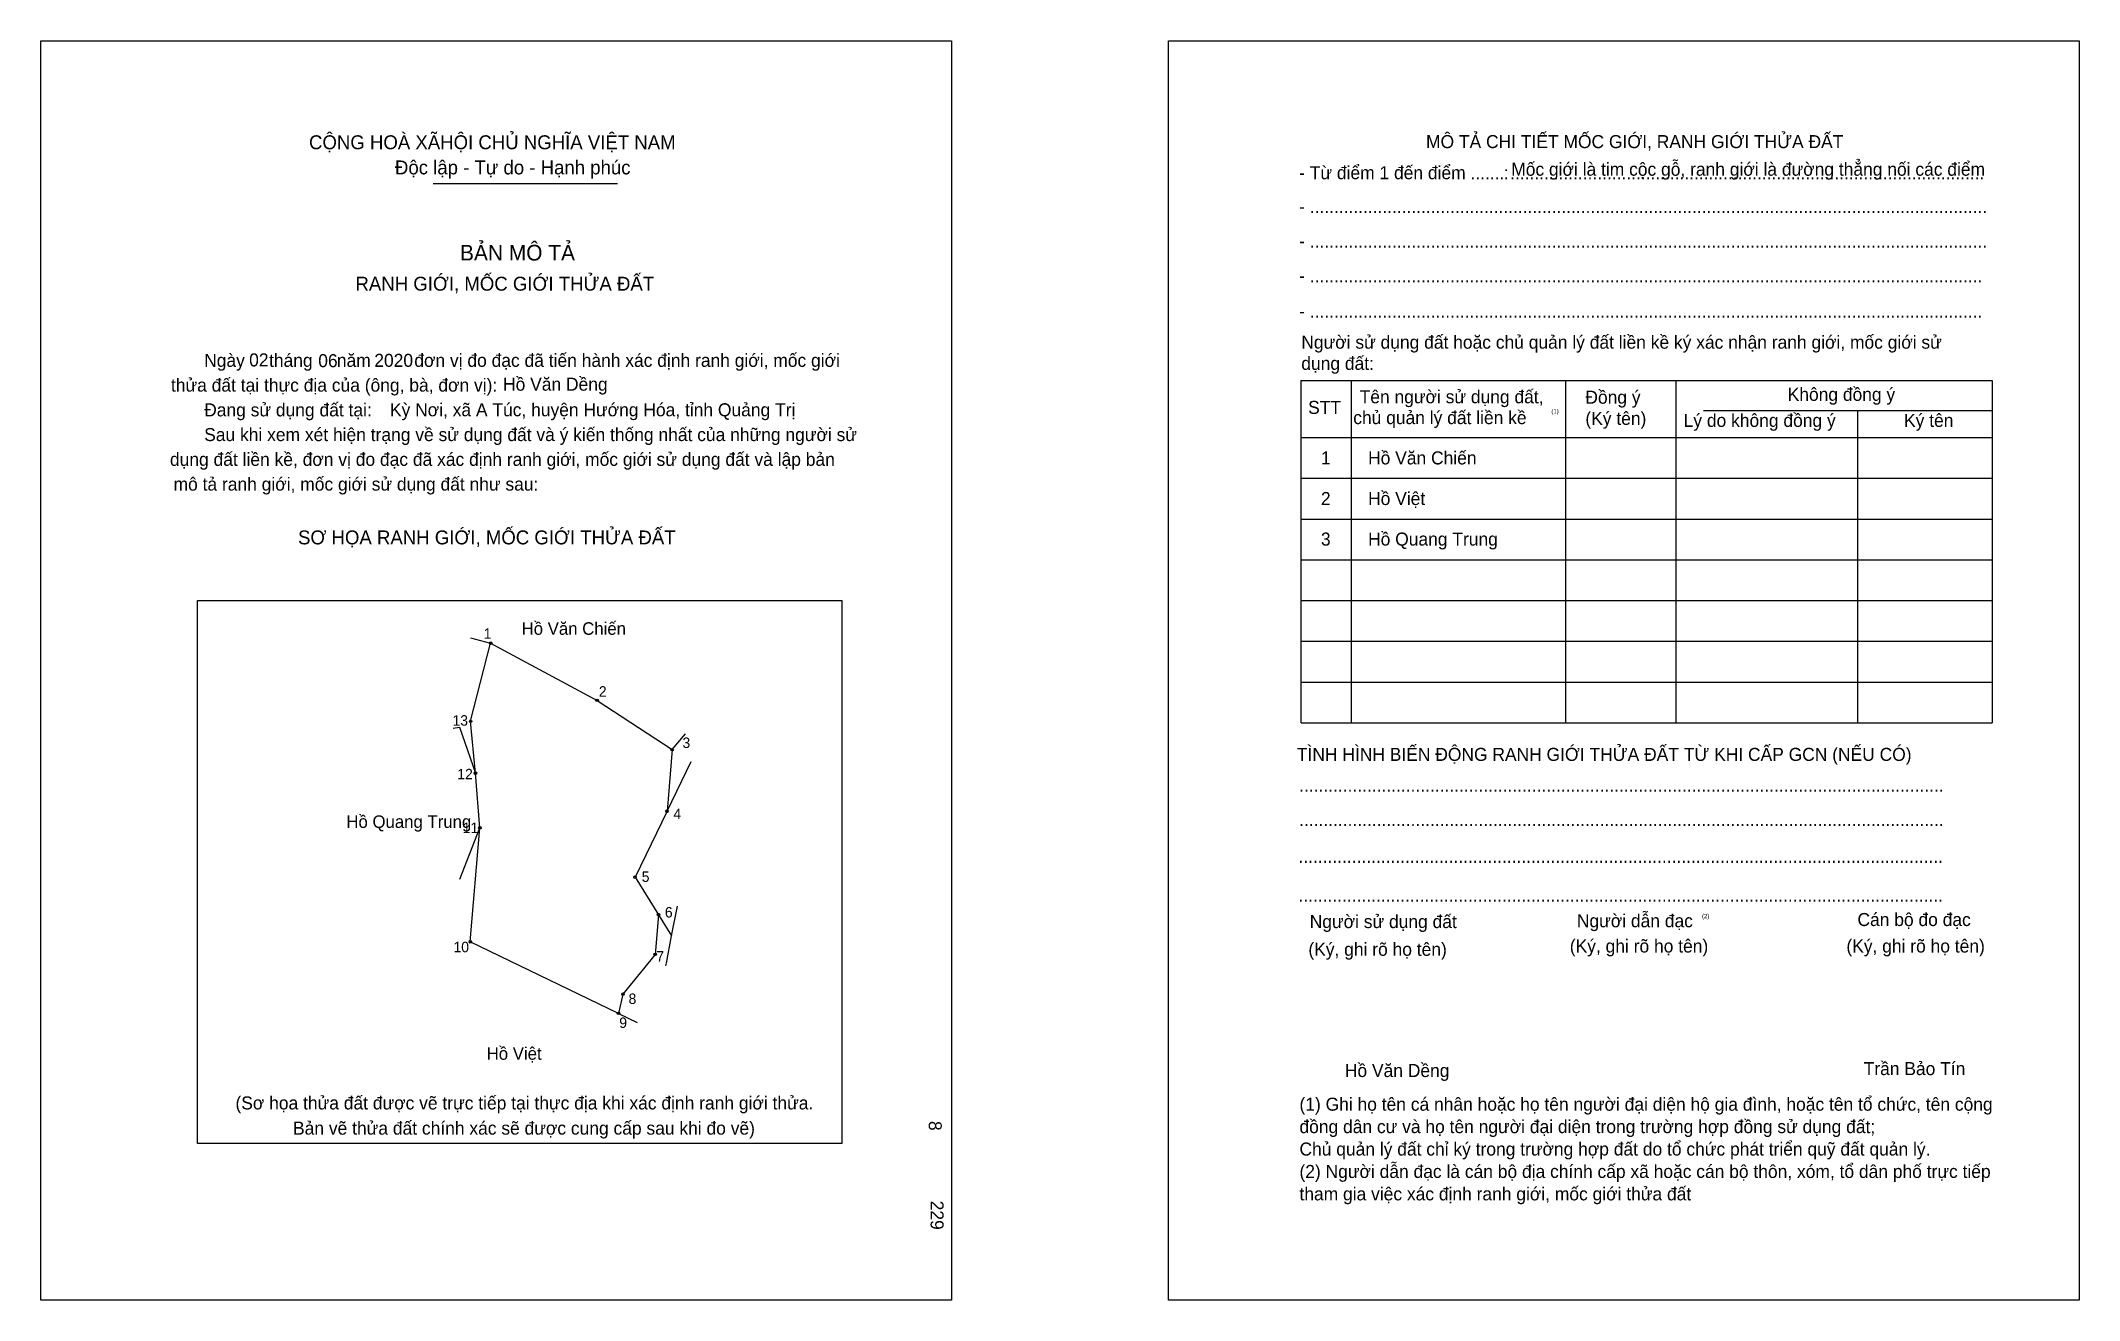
# Model space of a CAD drawing. Extents: x 549286 to 549739, y 1822265 to 1822545.
import ezdxf

# ---------------------------------------------------------------- set-up
doc = ezdxf.new("R2010")
doc.units = 0
for name, color, linetype in [('bmtKhungInTrang1', 7, 'Continuous'), ('bmtKhungInTrang2', 7, 'Continuous'), ('bmtNoiDung', 7, 'Continuous'), ('bmtTemplate', 7, 'Continuous'), ('CanhThua', 7, 'Continuous'), ('MocDinhThua', 7, 'Continuous'), ('RauThua', 7, 'Continuous'), ('SoHieuDinhThua', 7, 'Continuous'), ('TenChuLanCan', 7, 'Continuous')]:
    doc.layers.add(name, color=color, linetype=linetype)

msp = doc.modelspace()

# ---------------------------------------------------------------- linework, layer by layer
at = {"layer": 'bmtKhungInTrang1'}
msp.add_lwpolyline([(549286.49, 1822544.79), (549488.78, 1822544.79), (549488.78, 1822265.01), (549286.49, 1822265.01)], close=True, dxfattribs=at)
at = {"layer": 'bmtKhungInTrang2'}
msp.add_lwpolyline([(549537.02, 1822544.79), (549739.3, 1822544.79), (549739.3, 1822265.01), (549537.02, 1822265.01)], close=True, dxfattribs=at)
at = {"layer": 'bmtTemplate'}
for p, q in [((549373.66, 1822513.08), (549414.57, 1822513.08)), ((549577.59, 1822469.33), (549577.59, 1822393.27)), ((549625.18, 1822469.33), (549625.18, 1822393.27)), ((549649.66, 1822469.42), (549649.66, 1822393.27)), ((549719.93, 1822469.33), (549719.93, 1822393.27)), ((549655.87, 1822462.63), (549719.93, 1822462.63)), ((549566.5, 1822456.65), (549719.93, 1822456.65)), ((549566.5, 1822447.6), (549719.93, 1822447.6)), ((549566.5, 1822438.54), (549719.93, 1822438.54)), ((549566.5, 1822429.49), (549719.93, 1822429.49)), ((549566.5, 1822420.43), (549719.93, 1822420.43)), ((549566.5, 1822411.38), (549719.93, 1822411.38)), ((549566.5, 1822402.32), (549719.93, 1822402.32)), ((549566.5, 1822393.27), (549719.93, 1822393.27))]:
    msp.add_line(p, q, dxfattribs=at)
for points in [[(549566.4, 1822469.33), (549719.93, 1822469.33)], [(549566.4, 1822469.33), (549566.4, 1822393.27)], [(549690.07, 1822462.54), (549690.07, 1822393.27)]]:
    msp.add_lwpolyline(points, dxfattribs=at)
msp.add_lwpolyline([(549321.29, 1822299.85), (549321.29, 1822420.42), (549464.43, 1822420.42), (549464.43, 1822299.85)], close=True, dxfattribs=at)
at = {"layer": 'CanhThua'}
for p, q in [((549381.98, 1822393.63), (549386.42, 1822410.97)), ((549386.42, 1822410.97), (549410.08, 1822398.26)), ((549410.08, 1822398.26), (549426.73, 1822387.32)), ((549383.04, 1822382.09), (549381.98, 1822393.63)), ((549426.73, 1822387.32), (549425.6, 1822373.66)), ((549384.04, 1822369.96), (549383.04, 1822382.09)), ((549381.9, 1822344.62), (549384.04, 1822369.96)), ((549425.6, 1822373.66), (549418.5, 1822358.98)), ((549418.5, 1822358.98), (549423.71, 1822350.64)), ((549423.71, 1822350.64), (549422.98, 1822341.84)), ((549414.82, 1822328.74), (549381.9, 1822344.62)), ((549422.98, 1822341.84), (549415.81, 1822333)), ((549415.81, 1822333), (549414.82, 1822328.74))]:
    msp.add_line(p, q, dxfattribs=at)
at = {"layer": 'MocDinhThua'}
for centre in [(549386.42, 1822410.97), (549410.08, 1822398.26), (549381.98, 1822393.63), (549426.73, 1822387.32), (549383.04, 1822382.09), (549425.6, 1822373.66), (549384.04, 1822369.96), (549418.5, 1822358.98), (549423.71, 1822350.64), (549381.9, 1822344.62), (549422.98, 1822341.84), (549415.81, 1822333), (549414.82, 1822328.74)]:
    msp.add_circle(centre, 0.279, dxfattribs=at)
at = {"layer": 'RauThua'}
for p, q in [((549381.93, 1822412.15), (549386.42, 1822410.97)), ((549378.08, 1822392.07), (549379.54, 1822392.31)), ((549379.54, 1822392.31), (549383.04, 1822382.09)), ((549426.73, 1822387.32), (549429.73, 1822390.83)), ((549425.6, 1822373.66), (549430.95, 1822384.71)), ((549379.61, 1822358.51), (549384.04, 1822369.96)), ((549426.63, 1822345.96), (549427.91, 1822352.54)), ((549423.71, 1822350.64), (549426.63, 1822345.96)), ((549423.71, 1822350.64), (549426.63, 1822345.96)), ((549425.45, 1822339.91), (549426.63, 1822345.96)), ((549425.36, 1822339.32), (549425.45, 1822339.91)), ((549414.82, 1822328.74), (549418.99, 1822326.73)), ((549414.82, 1822328.74), (549418.99, 1822326.73))]:
    msp.add_line(p, q, dxfattribs=at)

# ---------------------------------------------------------------- texts
at = {"layer": 'bmtNoiDung'}
for s, height, p in [('02', 2.894, (549332.78, 1822472.45)), ('06', 2.894, (549348.13, 1822472.28)), ('2020', 2.894, (549360.58, 1822472.35)), ('Hồ Văn Dềng', 2.8943, (549389.18, 1822467.06)), ('Kỳ Nơi, xã A Túc, huyện Hướng Hóa, tỉnh Quảng Trị', 2.8943, (549364.06, 1822461.37)), ('1', 2.89, (549570.86, 1822450.68)), ('Hồ Văn Chiến ', 2.8943, (549581.33, 1822450.68)), ('2', 2.89, (549570.86, 1822441.66)), ('Hồ Việt ', 2.894, (549581.33, 1822441.66)), ('3', 2.89, (549570.86, 1822432.65)), ('Hồ Quang Trung ', 2.8943, (549581.33, 1822432.65)), ('Hồ Văn Dềng', 2.8943, (549576.17, 1822314.59))]:
    msp.add_text(s, height=height, dxfattribs=at).set_placement(p)
for s, height, p in [('8', 2.89, (549483.74, 1822304.83)), ('229', 2.894, (549484.15, 1822287.12))]:
    msp.add_text(s, height=height, rotation=270, dxfattribs=at).set_placement(p)
at = {"layer": 'bmtTemplate'}
for s, height, p in [('CỘNG HOÀ XÃHỘI CHỦ NGHĨA VIỆT NAM', 3.0873, (549346.08, 1822520.7)), ('MÔ TẢ CHI TIẾT MỐC GIỚI, RANH GIỚI THỬA ĐẤT', 2.8932, (549594.21, 1822520.94)), ('Độc lập - Tự do - Hạnh phúc', 3.0873, (549365.17, 1822515.11)), ('- Từ điểm 1 đến điểm .......', 2.8932, (549566.01, 1822514.04)), (':', 2.89, (549611.46, 1822514.04)), ('..................................................................................................', 2.8932, (549612.89, 1822514.04)), ('Mốc giới là tim cộc gỗ, ranh giới là đường thẳng nối các điểm', 2.8932, (549613.13, 1822514.81)), ('- ............................................................................................................................................', 2.89323, (549566.01, 1822506.54)), ('BẢN MÔ TẢ', 3.473, (549379.62, 1822495.98)), ('- ............................................................................................................................................', 2.89323, (549566.01, 1822498.85)), ('RANH GIỚI, MỐC GIỚI THỬA ĐẤT', 3.0873, (549356.4, 1822489.28)), ('- ...........................................................................................................................................', 2.89323, (549566.01, 1822491.15)), ('- ...........................................................................................................................................', 2.89323, (549566.01, 1822483.27)), ('Người sử dụng đất hoặc chủ quản lý đất liền kề ký xác nhận ranh giới, mốc giới sử', 2.8932, (549566.5, 1822476.39)), ('Ngày     tháng     năm         đơn vị đo đạc đã tiến hành xác định ranh giới, mốc giới ', 2.8943, (549322.79, 1822472.35)), ('dụng đất:', 2.893, (549566.5, 1822471.68)), ('thửa đất tại thực địa của (ông, bà, đơn vị):', 2.8943, (549315.41, 1822466.85)), ('Đang sử dụng đất tại:', 2.8943, (549322.79, 1822461.35)), ('STT', 2.893, (549568.01, 1822461.9)), ('Tên người sử dụng đất,', 2.8932, (549579.46, 1822464.26)), ('Đồng ý', 2.893, (549629.6, 1822464.17)), ('Không đồng ý', 2.8932, (549674.54, 1822464.8)), ('chủ quản lý đất liền kề', 2.8932, (549578.04, 1822459.63)), ('(1)', 0.965, (549622.05, 1822462.01)), ('(Ký tên)', 2.893, (549629.6, 1822459.46)), ('Lý do không đồng ý', 2.8932, (549651.43, 1822459.01)), ('Ký tên', 2.893, (549700.39, 1822459.01)), ('Sau khi xem xét hiện trạng về sử dụng đất và ý kiến thống nhất của những người sử ', 2.8943, (549322.79, 1822455.86)), ('dụng đất liền kề, đơn vị đo đạc đã xác định ranh giới, mốc giới sử dụng đất và lập bản', 2.8943, (549315.19, 1822450.36)), ('mô tả ranh giới, mốc giới sử dụng đất như sau:', 2.8943, (549315.99, 1822444.86)), ('SƠ HỌA RANH GIỚI, MỐC GIỚI THỬA ĐẤT', 3.0873, (549343.64, 1822432.92)), ('TÌNH HÌNH BIẾN ĐỘNG RANH GIỚI THỬA ĐẤT TỪ KHI CẤP GCN (NẾU CÓ)', 2.8932, (549565.52, 1822384.82)), ('.....................................................................................................................................', 2.89756, (549566.01, 1822378.01)), ('.....................................................................................................................................', 2.89756, (549566.01, 1822370.32)), ('.....................................................................................................................................', 2.89756, (549565.86, 1822362.17)), ('.....................................................................................................................................', 2.89756, (549565.86, 1822353.57)), ('Người dẫn đạc', 2.8932, (549627.71, 1822347.86)), ('Cán bộ đo đạc', 2.8932, (549690.04, 1822348.13)), ('Người sử dụng đất', 2.8932, (549568.37, 1822347.68)), ('(2)', 0.965, (549655.5, 1822349.86)), ('(Ký, ghi rõ họ tên)', 2.8932, (549568.07, 1822341.52)), ('(Ký, ghi rõ họ tên)', 2.8932, (549626.14, 1822342.25)), ('(Ký, ghi rõ họ tên)', 2.8932, (549687.58, 1822342.25)), ('Trần Bảo Tín', 2.8932, (549691.42, 1822315.02)), ('(Sơ họa thửa đất được vẽ trực tiếp tại thực địa khi xác định ranh giới thửa.', 2.8943, (549329.74, 1822307.39)), ('(1) Ghi họ tên cá nhân hoặc họ tên người đại diện hộ gia đình, hoặc tên tổ chức, tên cộng', 2.8932, (549566.09, 1822307.11)), ('Bản vẽ thửa đất chính xác sẽ được cung cấp sau khi đo vẽ)', 2.8943, (549342.53, 1822301.79)), ('đồng dân cư và họ tên người đại diện trong trường hợp đồng sử dụng đất;', 2.8932, (549566.09, 1822302.13)), ('Chủ quản lý đất chỉ ký trong trường hợp đất do tổ chức phát triển quỹ đất quản lý.', 2.8932, (549566.09, 1822297.15)), ('(2) Người dẫn đạc là cán bộ địa chính cấp xã hoặc cán bộ thôn, xóm, tổ dân phố trực tiếp', 2.8932, (549566.09, 1822292.17)), ('tham gia việc xác định ranh giới, mốc giới thửa đất', 2.8932, (549566.09, 1822287.19))]:
    msp.add_text(s, height=height, dxfattribs=at).set_placement(p)
at = {"layer": 'SoHieuDinhThua'}
for s, height, p in [('1', 2.32, (549384.88, 1822411.94)), ('2', 2.32, (549410.46, 1822399.09)), ('13', 2.321, (549377.94, 1822392.65)), ('3', 2.32, (549429.03, 1822387.69)), ('12', 2.321, (549379.01, 1822380.73)), ('4', 2.32, (549427.02, 1822371.89)), ('11', 2.321, (549380.21, 1822368.8)), ('5', 2.32, (549419.98, 1822357.94)), ('6', 2.32, (549425.13, 1822350.03)), ('10', 2.321, (549378.16, 1822342.31)), ('7', 2.32, (549423.23, 1822340.24)), ('8', 2.32, (549417.06, 1822330.82)), ('9', 2.32, (549414.99, 1822325.49))]:
    msp.add_text(s, height=height, dxfattribs=at).set_placement(p)
at = {"layer": 'TenChuLanCan'}
for s, height, p in [('Hồ Văn Chiến', 2.7852, (549393.3, 1822412.83)), ('Hồ Quang Trung', 2.7852, (549354.38, 1822369.93)), ('Hồ Việt', 2.785, (549385.54, 1822318.43))]:
    msp.add_text(s, height=height, dxfattribs=at).set_placement(p)

doc.saveas('drawing.dxf')
